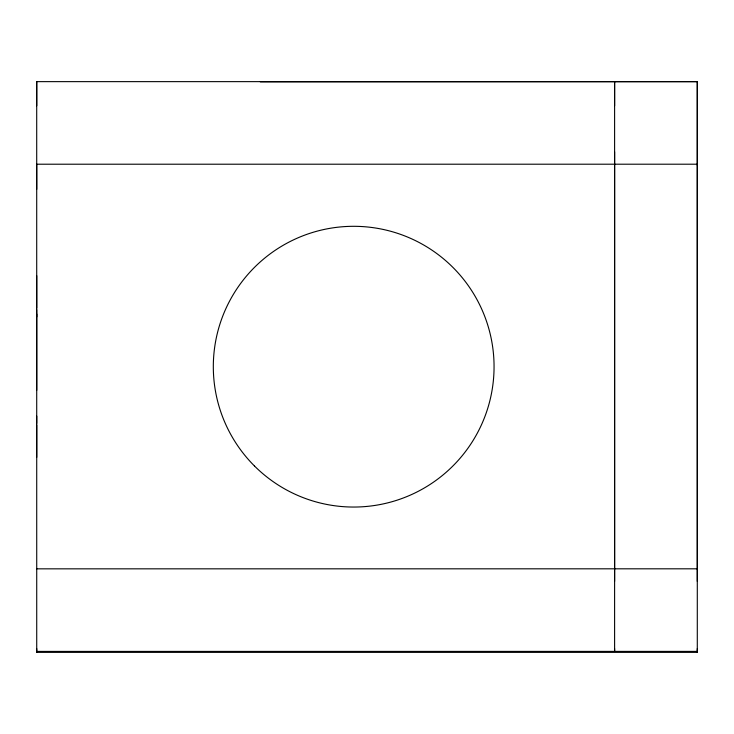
<?xml version="1.0" encoding="UTF-8"?>
<svg xmlns="http://www.w3.org/2000/svg" width="734" height="734" viewBox="0 0 734 734"><rect width="100%" height="100%" fill="white"/><g stroke="black" fill="none" stroke-linecap="round" stroke-linejoin="round"><path stroke-width="1.1" d="M36.718 457.355L36.718 424.903M36.718 423.463L36.718 416.086M36.718 309.61L36.728 390.323M36.718 308.142L36.718 275.69M36.718 189.363L36.709 164.462M36.718 105.824L36.718 81.639L697.291 81.639L697.291 652.361L36.728 652.361L36.718 648.599M614.606 581.374L614.606 151.828M614.606 105.824L614.606 81.639L614.606 651.397L614.615 648.572M697.291 581.374L697.282 81.639L260.341 81.841M697.291 165.168L697.291 164.343M697.291 652.361L697.3 648.572M36.7 164.214L697.291 164.205M36.709 568.841L697.3 568.813M36.718 651.416L697.291 651.397M36.709 81.869L36.728 652.361M36.718 314.014L36.718 316.969M254.423 465.934A140.377 140.377 0 0 0 489.275 403.012A140.377 140.377 0 0 0 317.345 231.091A140.377 140.377 0 0 0 254.423 465.934"/></g></svg>
